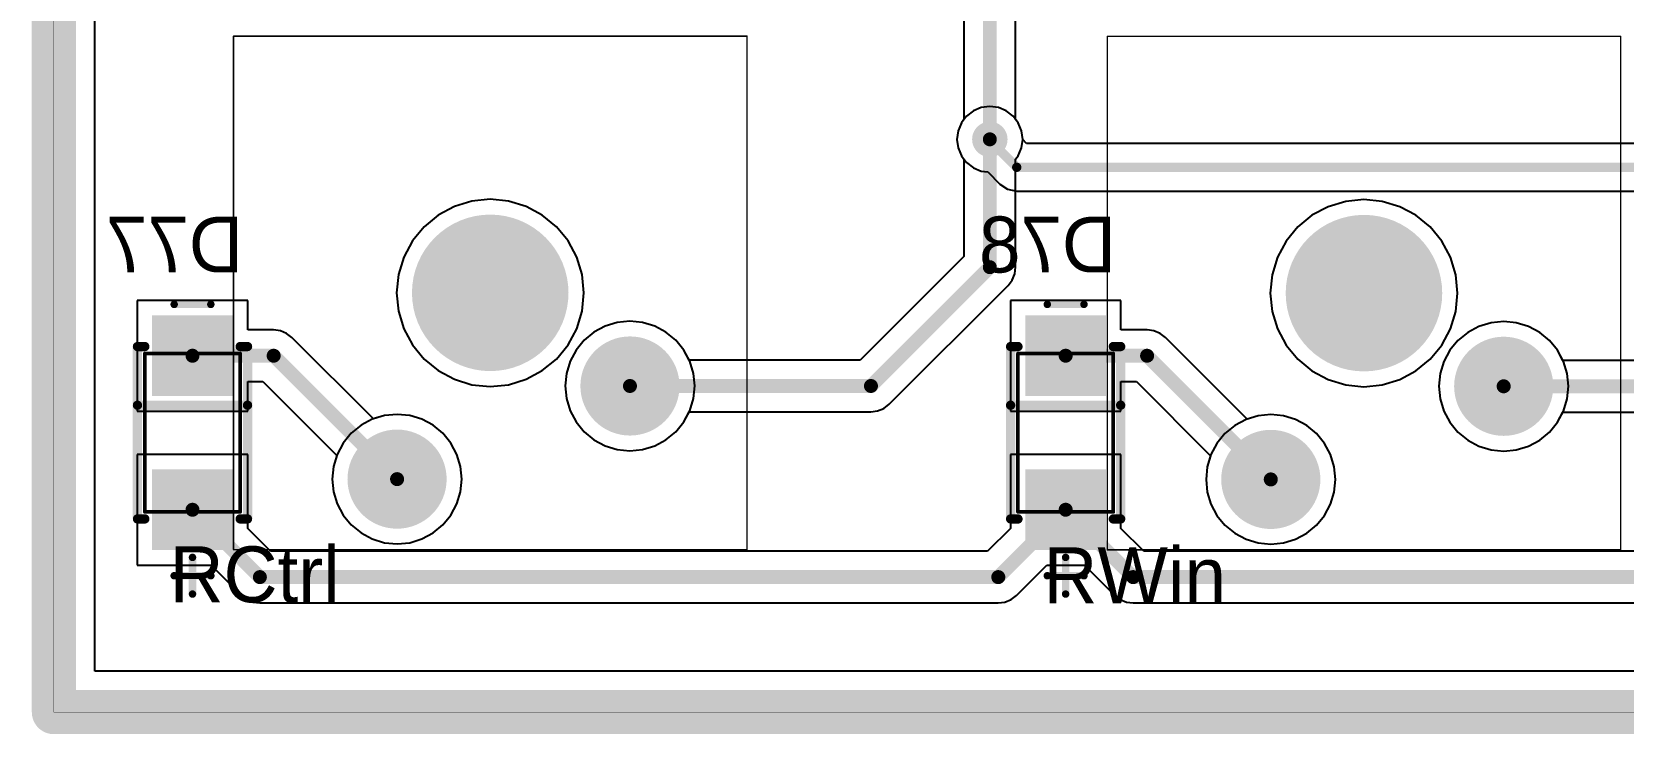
# Model space of a CAD drawing. Header units: millimetres. Extents: x 25 to 374, y 23 to 150.
# Drawn here: x 24.9 to 68.28, y 22.97 to 42.12 of the extents above; entities that cross this region are included whole.
import ezdxf

# ---------------------------------------------------------------- set-up
doc = ezdxf.new("R2010")
doc.units = ezdxf.units.MM
for name, color, linetype in [('BottomLayer', 5, 'Continuous'), ('BottomOverlay', 54, 'Continuous'), ('BottomPaste', 16, 'Continuous'), ('BottomSolder', 6, 'Continuous'), ('KeepOutLayer', 6, 'Continuous'), ('Mechanical1', 6, 'Continuous'), ('Mechanical13', 56, 'Continuous'), ('Mechanical15', 56, 'Continuous'), ('MultiLayer', 9, 'Continuous'), ('PadHoleLayer', 156, 'Continuous'), ('TopLayer', 1, 'Continuous'), ('TopOverlay', 2, 'Continuous'), ('TopSolder', 216, 'Continuous'), ('ViaHoleLayer', 16, 'Continuous')]:
    doc.layers.add(name, color=color, linetype=linetype)

# ---------------------------------------------------------------- blocks, each defined once
blk = doc.blocks.new('SMA_DO_214AC__S1_B_105')
at = {"layer": 'BottomLayer'}
for points in [[(-1.1, -1), (-1.1, 1), (-3.1, -1), (-3.1, 1)], [(3.1, -1), (3.1, 1), (1.1, -1), (1.1, 1)]]:
    blk.add_solid(points, dxfattribs=at)
at = {"layer": 'BottomOverlay', "const_width": 0.254}
for points in [[(-2.35, 1.3), (-2.35, 1.5)], [(2.35, 1.5), (-2.35, 1.5)], [(-0.75, -1.5), (-0.75, 1.5)], [(2.35, 1.3), (2.35, 1.5)], [(-2.35, -1.5), (-2.35, -1.3)], [(2.35, -1.5), (2.35, -1.3)], [(2.35, -1.5), (-2.35, -1.5)]]:
    blk.add_lwpolyline(points, dxfattribs=at)
at = {"layer": 'BottomOverlay', "const_width": 0.127}
for points in [[(-2.414, 1.5, 1), (-2.287, 1.5, 1)], [(-2.414, 1.5, 1), (-2.287, 1.5, 1)], [(-2.414, 1.3, 1), (-2.287, 1.3, 1)], [(-0.814, 1.5, 1), (-0.687, 1.5, 1)], [(2.287, 1.5, 1), (2.414, 1.5, 1)], [(2.287, 1.5, 1), (2.414, 1.5, 1)], [(2.287, 1.3, 1), (2.414, 1.3, 1)], [(-2.414, -1.3, 1), (-2.287, -1.3, 1)], [(2.287, -1.3, 1), (2.414, -1.3, 1)], [(-2.414, -1.5, 1), (-2.287, -1.5, 1)], [(-2.414, -1.5, 1), (-2.287, -1.5, 1)], [(-0.814, -1.5, 1), (-0.687, -1.5, 1)], [(2.287, -1.5, 1), (2.414, -1.5, 1)], [(2.287, -1.5, 1), (2.414, -1.5, 1)]]:
    blk.add_lwpolyline(points, format="xyb", close=True, dxfattribs=at)
at = {"layer": 'BottomPaste'}
for points in [[(-1.1, -1), (-1.1, 1), (-3.1, -1), (-3.1, 1)], [(3.1, -1), (3.1, 1), (1.1, -1), (1.1, 1)]]:
    blk.add_solid(points, dxfattribs=at)
at = {"layer": 'BottomSolder'}
for points in [[(-0.998, -1.102), (-0.998, 1.102), (-3.202, -1.102), (-3.202, 1.102)], [(3.202, -1.102), (3.202, 1.102), (0.998, -1.102), (0.998, 1.102)]]:
    blk.add_solid(points, dxfattribs=at)
at = {"layer": 'Mechanical13', "const_width": 0.1}
for points in [[(2.16, 1.3), (-2.16, 1.3)], [(-2.16, -1.3), (-2.16, 1.3)], [(2.16, -1.3), (2.16, 1.3)], [(2.16, -1.3), (-2.16, -1.3)]]:
    blk.add_lwpolyline(points, dxfattribs=at)
at = {"layer": 'Mechanical13', "const_width": 0.05}
for points in [[(-2.185, 1.3, 1), (-2.135, 1.3, 1)], [(-2.185, 1.3, 1), (-2.135, 1.3, 1)], [(2.135, 1.3, 1), (2.185, 1.3, 1)], [(2.135, 1.3, 1), (2.185, 1.3, 1)], [(-2.185, -1.3, 1), (-2.135, -1.3, 1)], [(-2.185, -1.3, 1), (-2.135, -1.3, 1)], [(2.135, -1.3, 1), (2.185, -1.3, 1)], [(2.135, -1.3, 1), (2.185, -1.3, 1)]]:
    blk.add_lwpolyline(points, format="xyb", close=True, dxfattribs=at)
at = {"layer": 'Mechanical15', "const_width": 0.203}
for points in [[(-3.5, -0.5), (-3.5, 0.5)], [(3.9, -0.5), (3.9, 0.5)], [(4.4, 0), (3.4, 0)]]:
    blk.add_lwpolyline(points, dxfattribs=at)
at = {"layer": 'Mechanical15', "const_width": 0.102}
for points in [[(-3.551, 0.5, 1), (-3.449, 0.5, 1)], [(3.849, 0.5, 1), (3.951, 0.5, 1)], [(3.349, 0, 1), (3.451, 0, 1)], [(4.349, 0, 1), (4.451, 0, 1)], [(-3.551, -0.5, 1), (-3.449, -0.5, 1)], [(3.849, -0.5, 1), (3.951, -0.5, 1)]]:
    blk.add_lwpolyline(points, format="xyb", close=True, dxfattribs=at)
blk = doc.blocks.new('SMA_DO_214AC__S1_B_106')
at = {"layer": 'BottomLayer'}
for points in [[(-1.1, -1), (-1.1, 1), (-3.1, -1), (-3.1, 1)], [(3.1, -1), (3.1, 1), (1.1, -1), (1.1, 1)]]:
    blk.add_solid(points, dxfattribs=at)
at = {"layer": 'BottomOverlay', "const_width": 0.254}
for points in [[(-2.35, 1.3), (-2.35, 1.5)], [(2.35, 1.5), (-2.35, 1.5)], [(-0.75, -1.5), (-0.75, 1.5)], [(2.35, 1.3), (2.35, 1.5)], [(-2.35, -1.5), (-2.35, -1.3)], [(2.35, -1.5), (2.35, -1.3)], [(2.35, -1.5), (-2.35, -1.5)]]:
    blk.add_lwpolyline(points, dxfattribs=at)
at = {"layer": 'BottomOverlay', "const_width": 0.127}
for points in [[(-2.414, 1.5, 1), (-2.287, 1.5, 1)], [(-2.414, 1.5, 1), (-2.287, 1.5, 1)], [(-2.414, 1.3, 1), (-2.287, 1.3, 1)], [(-0.814, 1.5, 1), (-0.687, 1.5, 1)], [(2.287, 1.5, 1), (2.414, 1.5, 1)], [(2.287, 1.5, 1), (2.414, 1.5, 1)], [(2.287, 1.3, 1), (2.414, 1.3, 1)], [(-2.414, -1.3, 1), (-2.287, -1.3, 1)], [(2.287, -1.3, 1), (2.414, -1.3, 1)], [(-2.414, -1.5, 1), (-2.287, -1.5, 1)], [(-2.414, -1.5, 1), (-2.287, -1.5, 1)], [(-0.814, -1.5, 1), (-0.687, -1.5, 1)], [(2.287, -1.5, 1), (2.414, -1.5, 1)], [(2.287, -1.5, 1), (2.414, -1.5, 1)]]:
    blk.add_lwpolyline(points, format="xyb", close=True, dxfattribs=at)
at = {"layer": 'BottomPaste'}
for points in [[(-1.1, -1), (-1.1, 1), (-3.1, -1), (-3.1, 1)], [(3.1, -1), (3.1, 1), (1.1, -1), (1.1, 1)]]:
    blk.add_solid(points, dxfattribs=at)
at = {"layer": 'BottomSolder'}
for points in [[(-0.998, -1.102), (-0.998, 1.102), (-3.202, -1.102), (-3.202, 1.102)], [(3.202, -1.102), (3.202, 1.102), (0.998, -1.102), (0.998, 1.102)]]:
    blk.add_solid(points, dxfattribs=at)
at = {"layer": 'Mechanical13', "const_width": 0.1}
for points in [[(2.16, 1.3), (-2.16, 1.3)], [(-2.16, -1.3), (-2.16, 1.3)], [(2.16, -1.3), (2.16, 1.3)], [(2.16, -1.3), (-2.16, -1.3)]]:
    blk.add_lwpolyline(points, dxfattribs=at)
at = {"layer": 'Mechanical13', "const_width": 0.05}
for points in [[(-2.185, 1.3, 1), (-2.135, 1.3, 1)], [(-2.185, 1.3, 1), (-2.135, 1.3, 1)], [(2.135, 1.3, 1), (2.185, 1.3, 1)], [(2.135, 1.3, 1), (2.185, 1.3, 1)], [(-2.185, -1.3, 1), (-2.135, -1.3, 1)], [(-2.185, -1.3, 1), (-2.135, -1.3, 1)], [(2.135, -1.3, 1), (2.185, -1.3, 1)], [(2.135, -1.3, 1), (2.185, -1.3, 1)]]:
    blk.add_lwpolyline(points, format="xyb", close=True, dxfattribs=at)
at = {"layer": 'Mechanical15', "const_width": 0.203}
for points in [[(-3.5, -0.5), (-3.5, 0.5)], [(3.9, -0.5), (3.9, 0.5)], [(4.4, 0), (3.4, 0)]]:
    blk.add_lwpolyline(points, dxfattribs=at)
at = {"layer": 'Mechanical15', "const_width": 0.102}
for points in [[(-3.551, 0.5, 1), (-3.449, 0.5, 1)], [(3.849, 0.5, 1), (3.951, 0.5, 1)], [(3.349, 0, 1), (3.451, 0, 1)], [(4.349, 0, 1), (4.451, 0, 1)], [(-3.551, -0.5, 1), (-3.449, -0.5, 1)], [(3.849, -0.5, 1), (3.951, -0.5, 1)]]:
    blk.add_lwpolyline(points, format="xyb", close=True, dxfattribs=at)
blk = doc.blocks.new('MX_SW_3_197')
at = {"layer": 'BottomLayer'}
for points, const_width in [([(-1.016, 0, 1), (1.016, 0, 1)], 2.032), ([(3.185, -2.54, 1), (4.435, -2.54, 1)], 1.25), ([(-3.165, -5.08, 1), (-1.915, -5.08, 1)], 1.25)]:
    blk.add_lwpolyline(points, format="xyb", close=True, dxfattribs=dict(at, const_width=const_width))
at = {"layer": 'BottomSolder'}
for points, const_width in [([(-1.067, 0, 1), (1.067, 0, 1)], 2.134), ([(3.134, -2.54, 1), (4.486, -2.54, 1)], 1.352), ([(-3.216, -5.08, 1), (-1.864, -5.08, 1)], 1.352)]:
    blk.add_lwpolyline(points, format="xyb", close=True, dxfattribs=dict(at, const_width=const_width))
at = {"layer": 'Mechanical1', "const_width": 0.0381}
for points in [[(-7, -7), (-7, 7)], [(-7, 7), (7, 7)], [(7, -7), (7, 7)], [(-7, -7), (7, -7)]]:
    blk.add_lwpolyline(points, dxfattribs=at)
at = {"layer": 'Mechanical1', "const_width": 0.0191}
for points in [[(-7.01, 7, 1), (-6.99, 7, 1)], [(-7.01, 7, 1), (-6.99, 7, 1)], [(6.99, 7, 1), (7.01, 7, 1)], [(6.99, 7, 1), (7.01, 7, 1)], [(-7.01, -7, 1), (-6.99, -7, 1)], [(-7.01, -7, 1), (-6.99, -7, 1)], [(6.99, -7, 1), (7.01, -7, 1)], [(6.99, -7, 1), (7.01, -7, 1)]]:
    blk.add_lwpolyline(points, format="xyb", close=True, dxfattribs=at)
at = {"layer": 'MultiLayer'}
for points, const_width in [([(-1.016, 0, 1), (1.016, 0, 1)], 2.032), ([(3.185, -2.54, 1), (4.435, -2.54, 1)], 1.25), ([(-3.165, -5.08, 1), (-1.915, -5.08, 1)], 1.25)]:
    blk.add_lwpolyline(points, format="xyb", close=True, dxfattribs=dict(at, const_width=const_width))
at = {"layer": 'PadHoleLayer'}
for points, const_width in [([(-1.016, 0, 1), (1.016, 0, 1)], 2.032), ([(3.435, -2.54, 1), (4.185, -2.54, 1)], 0.75), ([(-2.915, -5.08, 1), (-2.165, -5.08, 1)], 0.75)]:
    blk.add_lwpolyline(points, format="xyb", close=True, dxfattribs=dict(at, const_width=const_width))
at = {"layer": 'TopLayer'}
for points, const_width in [([(-1.016, 0, 1), (1.016, 0, 1)], 2.032), ([(3.185, -2.54, 1), (4.435, -2.54, 1)], 1.25), ([(-3.165, -5.08, 1), (-1.915, -5.08, 1)], 1.25)]:
    blk.add_lwpolyline(points, format="xyb", close=True, dxfattribs=dict(at, const_width=const_width))
at = {"layer": 'TopSolder'}
for points, const_width in [([(-1.067, 0, 1), (1.067, 0, 1)], 2.134), ([(3.134, -2.54, 1), (4.486, -2.54, 1)], 1.352), ([(-3.216, -5.08, 1), (-1.864, -5.08, 1)], 1.352)]:
    blk.add_lwpolyline(points, format="xyb", close=True, dxfattribs=dict(at, const_width=const_width))
blk = doc.blocks.new('MX_SW_3_198')
at = {"layer": 'BottomLayer'}
for points, const_width in [([(-1.016, 0, 1), (1.016, 0, 1)], 2.032), ([(3.185, -2.54, 1), (4.435, -2.54, 1)], 1.25), ([(-3.165, -5.08, 1), (-1.915, -5.08, 1)], 1.25)]:
    blk.add_lwpolyline(points, format="xyb", close=True, dxfattribs=dict(at, const_width=const_width))
at = {"layer": 'BottomSolder'}
for points, const_width in [([(-1.067, 0, 1), (1.067, 0, 1)], 2.134), ([(3.134, -2.54, 1), (4.486, -2.54, 1)], 1.352), ([(-3.216, -5.08, 1), (-1.864, -5.08, 1)], 1.352)]:
    blk.add_lwpolyline(points, format="xyb", close=True, dxfattribs=dict(at, const_width=const_width))
at = {"layer": 'Mechanical1', "const_width": 0.0381}
for points in [[(-7, -7), (-7, 7)], [(-7, 7), (7, 7)], [(7, -7), (7, 7)], [(-7, -7), (7, -7)]]:
    blk.add_lwpolyline(points, dxfattribs=at)
at = {"layer": 'Mechanical1', "const_width": 0.0191}
for points in [[(-7.01, 7, 1), (-6.99, 7, 1)], [(-7.01, 7, 1), (-6.99, 7, 1)], [(6.99, 7, 1), (7.01, 7, 1)], [(6.99, 7, 1), (7.01, 7, 1)], [(-7.01, -7, 1), (-6.99, -7, 1)], [(-7.01, -7, 1), (-6.99, -7, 1)], [(6.99, -7, 1), (7.01, -7, 1)], [(6.99, -7, 1), (7.01, -7, 1)]]:
    blk.add_lwpolyline(points, format="xyb", close=True, dxfattribs=at)
at = {"layer": 'MultiLayer'}
for points, const_width in [([(-1.016, 0, 1), (1.016, 0, 1)], 2.032), ([(3.185, -2.54, 1), (4.435, -2.54, 1)], 1.25), ([(-3.165, -5.08, 1), (-1.915, -5.08, 1)], 1.25)]:
    blk.add_lwpolyline(points, format="xyb", close=True, dxfattribs=dict(at, const_width=const_width))
at = {"layer": 'PadHoleLayer'}
for points, const_width in [([(-1.016, 0, 1), (1.016, 0, 1)], 2.032), ([(3.435, -2.54, 1), (4.185, -2.54, 1)], 0.75), ([(-2.915, -5.08, 1), (-2.165, -5.08, 1)], 0.75)]:
    blk.add_lwpolyline(points, format="xyb", close=True, dxfattribs=dict(at, const_width=const_width))
at = {"layer": 'TopLayer'}
for points, const_width in [([(-1.016, 0, 1), (1.016, 0, 1)], 2.032), ([(3.185, -2.54, 1), (4.435, -2.54, 1)], 1.25), ([(-3.165, -5.08, 1), (-1.915, -5.08, 1)], 1.25)]:
    blk.add_lwpolyline(points, format="xyb", close=True, dxfattribs=dict(at, const_width=const_width))
at = {"layer": 'TopSolder'}
for points, const_width in [([(-1.067, 0, 1), (1.067, 0, 1)], 2.134), ([(3.134, -2.54, 1), (4.486, -2.54, 1)], 1.352), ([(-3.216, -5.08, 1), (-1.864, -5.08, 1)], 1.352)]:
    blk.add_lwpolyline(points, format="xyb", close=True, dxfattribs=dict(at, const_width=const_width))

msp = doc.modelspace()

# ---------------------------------------------------------------- linework, layer by layer
at = {"layer": 'BottomLayer'}
for p, q in [((26.613, 24.686), (26.613, 100.616)), ((50.568, 39.966), (50.382, 39.824)), ((50.784, 40.056), (50.568, 39.966)), ((51.016, 40.086), (50.784, 40.056)), ((51.248, 40.056), (51.016, 40.086)), ((51.464, 39.966), (51.248, 40.056)), ((51.65, 39.824), (51.464, 39.966)), ((50.239, 39.638), (50.15, 39.422)), ((50.382, 39.824), (50.239, 39.638)), ((51.792, 39.638), (51.65, 39.824)), ((51.882, 39.422), (51.792, 39.638)), ((50.15, 39.422), (50.119, 39.19)), ((50.119, 39.19), (50.15, 38.958)), ((51.913, 39.19), (51.882, 39.422)), ((51.912, 39.182), (51.913, 39.19)), ((52.018, 39.075), (51.912, 39.182)), ((80.884, 39.075), (52.018, 39.075)), ((50.15, 38.958), (50.239, 38.741)), ((50.239, 38.741), (50.382, 38.556)), ((50.382, 38.556), (50.568, 38.413)), ((50.568, 38.413), (50.784, 38.324)), ((50.784, 38.324), (50.962, 38.3)), ((50.962, 38.3), (51.292, 37.97)), ((51.292, 37.97), (51.502, 37.83)), ((51.502, 37.83), (51.75, 37.78)), ((51.75, 37.78), (160.285, 37.78)), ((36.417, 37.362), (35.976, 37.126)), ((36.896, 37.507), (36.417, 37.362)), ((37.394, 37.556), (36.896, 37.507)), ((37.892, 37.507), (37.394, 37.556)), ((38.371, 37.362), (37.892, 37.507)), ((38.812, 37.126), (38.371, 37.362)), ((60.24, 37.354), (59.799, 37.118)), ((60.719, 37.499), (60.24, 37.354)), ((61.217, 37.548), (60.719, 37.499)), ((61.714, 37.499), (61.217, 37.548)), ((62.193, 37.354), (61.714, 37.499)), ((62.635, 37.118), (62.193, 37.354)), ((35.976, 37.126), (35.589, 36.808)), ((39.199, 36.808), (38.812, 37.126)), ((59.799, 37.118), (59.412, 36.801)), ((63.021, 36.801), (62.635, 37.118)), ((35.589, 36.808), (35.272, 36.422)), ((39.516, 36.422), (39.199, 36.808)), ((59.412, 36.801), (59.094, 36.414)), ((63.339, 36.414), (63.021, 36.801)), ((35.272, 36.422), (35.036, 35.98)), ((39.752, 35.98), (39.516, 36.422)), ((59.094, 36.414), (58.859, 35.973)), ((63.575, 35.973), (63.339, 36.414)), ((35.036, 35.98), (34.891, 35.502)), ((39.897, 35.502), (39.752, 35.98)), ((58.859, 35.973), (58.713, 35.494)), ((63.72, 35.494), (63.575, 35.973)), ((34.891, 35.502), (34.842, 35.004)), ((39.946, 35.004), (39.897, 35.502)), ((58.713, 35.494), (58.664, 34.996)), ((63.769, 34.996), (63.72, 35.494)), ((30.784, 34.797), (27.768, 34.797)), ((27.768, 34.797), (27.768, 31.781)), ((30.784, 33.993), (30.784, 34.797)), ((34.842, 35.004), (34.891, 34.506)), ((39.897, 34.506), (39.946, 35.004)), ((54.591, 34.797), (51.575, 34.797)), ((51.575, 34.797), (51.575, 31.781)), ((54.591, 33.993), (54.591, 34.797)), ((58.664, 34.996), (58.713, 34.498)), ((63.72, 34.498), (63.769, 34.996)), ((34.891, 34.506), (35.036, 34.027)), ((39.752, 34.027), (39.897, 34.506)), ((58.713, 34.498), (58.859, 34.019)), ((63.575, 34.019), (63.72, 34.498)), ((31.489, 33.993), (30.784, 33.993)), ((31.671, 33.969), (31.489, 33.993)), ((31.841, 33.899), (31.671, 33.969)), ((31.987, 33.787), (31.841, 33.899)), ((35.036, 34.027), (35.272, 33.586)), ((39.516, 33.586), (39.752, 34.027)), ((40.222, 33.933), (39.955, 33.713)), ((40.528, 34.096), (40.222, 33.933)), ((40.859, 34.196), (40.528, 34.096)), ((41.204, 34.23), (40.859, 34.196)), ((41.549, 34.196), (41.204, 34.23)), ((41.88, 34.096), (41.549, 34.196)), ((42.185, 33.933), (41.88, 34.096)), ((42.453, 33.713), (42.185, 33.933)), ((55.304, 33.993), (54.591, 33.993)), ((55.486, 33.969), (55.304, 33.993)), ((55.656, 33.899), (55.486, 33.969)), ((55.802, 33.787), (55.656, 33.899)), ((58.859, 34.019), (59.094, 33.578)), ((63.339, 33.578), (63.575, 34.019)), ((64.045, 33.925), (63.777, 33.705)), ((64.351, 34.088), (64.045, 33.925)), ((64.682, 34.189), (64.351, 34.088)), ((65.027, 34.223), (64.682, 34.189)), ((65.371, 34.189), (65.027, 34.223)), ((65.703, 34.088), (65.371, 34.189)), ((66.008, 33.925), (65.703, 34.088)), ((66.276, 33.705), (66.008, 33.925)), ((34.209, 31.565), (31.987, 33.787)), ((35.272, 33.586), (35.589, 33.199)), ((39.199, 33.199), (39.516, 33.586)), ((39.735, 33.445), (39.572, 33.14)), ((39.955, 33.713), (39.735, 33.445)), ((42.673, 33.445), (42.453, 33.713)), ((42.836, 33.14), (42.673, 33.445)), ((58.031, 31.558), (55.802, 33.787)), ((59.094, 33.578), (59.412, 33.191)), ((63.021, 33.191), (63.339, 33.578)), ((63.558, 33.438), (63.395, 33.132)), ((63.777, 33.705), (63.558, 33.438)), ((66.495, 33.438), (66.276, 33.705)), ((66.659, 33.132), (66.495, 33.438)), ((35.589, 33.199), (35.976, 32.882)), ((38.812, 32.882), (39.199, 33.199)), ((39.572, 33.14), (39.471, 32.808)), ((42.936, 32.808), (42.836, 33.14)), ((59.412, 33.191), (59.799, 32.874)), ((62.635, 32.874), (63.021, 33.191)), ((63.395, 33.132), (63.294, 32.801)), ((66.759, 32.801), (66.659, 33.132)), ((30.784, 31.781), (30.784, 32.584)), ((30.784, 32.584), (31.197, 32.584)), ((31.197, 32.584), (33.212, 30.569)), ((35.976, 32.882), (36.417, 32.646)), ((36.417, 32.646), (36.896, 32.5)), ((37.892, 32.5), (38.371, 32.646)), ((38.371, 32.646), (38.812, 32.882)), ((39.471, 32.808), (39.437, 32.464)), ((42.97, 32.464), (42.936, 32.808)), ((54.591, 31.781), (54.591, 32.584)), ((54.591, 32.584), (55.012, 32.584)), ((55.012, 32.584), (57.035, 30.561)), ((59.799, 32.874), (60.24, 32.638)), ((60.24, 32.638), (60.719, 32.493)), ((61.714, 32.493), (62.193, 32.638)), ((62.193, 32.638), (62.635, 32.874)), ((63.294, 32.801), (63.26, 32.456)), ((66.793, 32.456), (66.759, 32.801)), ((36.896, 32.5), (37.394, 32.451)), ((37.394, 32.451), (37.892, 32.5)), ((39.437, 32.464), (39.471, 32.119)), ((39.471, 32.119), (39.572, 31.788)), ((42.836, 31.788), (42.936, 32.119)), ((42.936, 32.119), (42.97, 32.464)), ((60.719, 32.493), (61.217, 32.444)), ((61.217, 32.444), (61.714, 32.493)), ((63.26, 32.456), (63.294, 32.111)), ((63.294, 32.111), (63.395, 31.78)), ((66.659, 31.78), (66.759, 32.111)), ((66.759, 32.111), (66.793, 32.456)), ((27.768, 31.781), (30.784, 31.781)), ((34.854, 31.69), (34.509, 31.656)), ((35.199, 31.656), (34.854, 31.69)), ((39.572, 31.788), (39.735, 31.482)), ((42.673, 31.482), (42.836, 31.788)), ((51.575, 31.781), (54.591, 31.781)), ((58.677, 31.683), (58.332, 31.649)), ((59.021, 31.649), (58.677, 31.683)), ((63.395, 31.78), (63.558, 31.475)), ((66.495, 31.475), (66.659, 31.78)), ((34.509, 31.656), (34.209, 31.565)), ((35.53, 31.556), (35.199, 31.656)), ((35.835, 31.393), (35.53, 31.556)), ((36.103, 31.173), (35.835, 31.393)), ((39.735, 31.482), (39.955, 31.215)), ((42.453, 31.215), (42.673, 31.482)), ((58.332, 31.649), (58.031, 31.558)), ((59.353, 31.548), (59.021, 31.649)), ((59.658, 31.385), (59.353, 31.548)), ((59.926, 31.165), (59.658, 31.385)), ((63.558, 31.475), (63.777, 31.207)), ((66.276, 31.207), (66.495, 31.475)), ((36.323, 30.905), (36.103, 31.173)), ((36.486, 30.6), (36.323, 30.905)), ((39.955, 31.215), (40.222, 30.995)), ((40.222, 30.995), (40.528, 30.832)), ((40.528, 30.832), (40.859, 30.731)), ((41.549, 30.731), (41.88, 30.832)), ((41.88, 30.832), (42.185, 30.995)), ((42.185, 30.995), (42.453, 31.215)), ((60.145, 30.898), (59.926, 31.165)), ((60.309, 30.592), (60.145, 30.898)), ((63.777, 31.207), (64.045, 30.987)), ((64.045, 30.987), (64.351, 30.824)), ((64.351, 30.824), (64.682, 30.724)), ((65.371, 30.724), (65.703, 30.824)), ((65.703, 30.824), (66.008, 30.987)), ((66.008, 30.987), (66.276, 31.207)), ((30.784, 30.597), (27.768, 30.597)), ((27.768, 30.597), (27.768, 27.581)), ((30.784, 28.577), (30.784, 30.597)), ((33.212, 30.569), (33.121, 30.268)), ((36.586, 30.268), (36.486, 30.6)), ((40.859, 30.731), (41.204, 30.697)), ((41.204, 30.697), (41.549, 30.731)), ((54.591, 30.597), (51.575, 30.597)), ((51.575, 30.597), (51.575, 28.577)), ((54.591, 28.577), (54.591, 30.597)), ((57.035, 30.561), (56.944, 30.261)), ((60.409, 30.261), (60.309, 30.592)), ((64.682, 30.724), (65.027, 30.69)), ((65.027, 30.69), (65.371, 30.724)), ((33.121, 30.268), (33.087, 29.924)), ((36.62, 29.924), (36.586, 30.268)), ((56.944, 30.261), (56.91, 29.916)), ((60.443, 29.916), (60.409, 30.261)), ((33.087, 29.924), (33.121, 29.579)), ((33.121, 29.579), (33.222, 29.248)), ((36.486, 29.248), (36.586, 29.579)), ((36.586, 29.579), (36.62, 29.924)), ((56.91, 29.916), (56.944, 29.571)), ((56.944, 29.571), (57.045, 29.24)), ((60.309, 29.24), (60.409, 29.571)), ((60.409, 29.571), (60.443, 29.916)), ((33.222, 29.248), (33.385, 28.942)), ((36.323, 28.942), (36.486, 29.248)), ((57.045, 29.24), (57.208, 28.935)), ((60.145, 28.935), (60.309, 29.24)), ((33.385, 28.942), (33.605, 28.675)), ((33.605, 28.675), (33.872, 28.455)), ((35.835, 28.455), (36.103, 28.675)), ((36.103, 28.675), (36.323, 28.942)), ((57.208, 28.935), (57.427, 28.667)), ((57.427, 28.667), (57.695, 28.447)), ((59.658, 28.447), (59.926, 28.667)), ((59.926, 28.667), (60.145, 28.935)), ((31.405, 27.956), (30.784, 28.577)), ((33.872, 28.455), (34.178, 28.292)), ((34.178, 28.292), (34.509, 28.191)), ((35.199, 28.191), (35.53, 28.292)), ((35.53, 28.292), (35.835, 28.455)), ((51.575, 28.577), (50.955, 27.956)), ((55.212, 27.956), (54.591, 28.577)), ((57.695, 28.447), (58.001, 28.284)), ((58.001, 28.284), (58.332, 28.184)), ((59.021, 28.184), (59.353, 28.284)), ((59.353, 28.284), (59.658, 28.447)), ((50.955, 27.956), (31.405, 27.956)), ((34.509, 28.191), (34.854, 28.157)), ((34.854, 28.157), (35.199, 28.191)), ((74.739, 27.956), (55.212, 27.956)), ((58.332, 28.184), (58.677, 28.15)), ((58.677, 28.15), (59.021, 28.184)), ((27.768, 27.581), (29.788, 27.581)), ((29.788, 27.581), (30.615, 26.753)), ((51.745, 26.753), (52.572, 27.581)), ((52.572, 27.581), (53.595, 27.581)), ((53.595, 27.581), (54.422, 26.753)), ((30.615, 26.753), (30.761, 26.642)), ((30.761, 26.642), (30.931, 26.571)), ((30.931, 26.571), (31.113, 26.547)), ((31.113, 26.547), (51.246, 26.547)), ((51.246, 26.547), (51.429, 26.571)), ((51.429, 26.571), (51.599, 26.642)), ((51.599, 26.642), (51.745, 26.753)), ((54.422, 26.753), (54.568, 26.642)), ((54.568, 26.642), (54.738, 26.571)), ((54.738, 26.571), (54.92, 26.547)), ((54.92, 26.547), (75.031, 26.547)), ((104.836, 24.686), (26.613, 24.686))]:
    msp.add_line(p, q, dxfattribs=at)
for points, const_width in [([(50.825, 39.19, 1), (51.206, 39.19, 1)], 0.381), ([(50.924, 39.19, 1), (51.051, 39.19, 1)], 0.127), ([(50.924, 39.19, 1), (51.051, 39.19, 1)], 0.127), ([(50.952, 39.19, 1), (51.079, 39.19, 1)], 0.127), ([(51.686, 38.428, 1), (51.813, 38.428, 1)], 0.127), ([(51.686, 38.428, 1), (51.813, 38.428, 1)], 0.127), ([(29.181, 33.289, 1), (29.371, 33.289, 1)], 0.191), ([(31.394, 33.289, 1), (31.584, 33.289, 1)], 0.191), ([(31.394, 33.289, 1), (31.584, 33.289, 1)], 0.191), ([(52.988, 33.289, 1), (53.179, 33.289, 1)], 0.191), ([(55.209, 33.289, 1), (55.399, 33.289, 1)], 0.191), ([(55.209, 33.289, 1), (55.399, 33.289, 1)], 0.191), ([(34.759, 29.924, 1), (34.949, 29.924, 1)], 0.191), ([(58.581, 29.916, 1), (58.772, 29.916, 1)], 0.191), ([(29.181, 29.089, 1), (29.371, 29.089, 1)], 0.191), ([(52.988, 29.089, 1), (53.179, 29.089, 1)], 0.191), ([(52.988, 29.089, 1), (53.179, 29.089, 1)], 0.191), ([(31.018, 27.252, 1), (31.208, 27.252, 1)], 0.191), ([(31.018, 27.252, 1), (31.208, 27.252, 1)], 0.191), ([(51.151, 27.252, 1), (51.342, 27.252, 1)], 0.191), ([(51.151, 27.252, 1), (51.342, 27.252, 1)], 0.191), ([(54.825, 27.252, 1), (55.016, 27.252, 1)], 0.191), ([(54.825, 27.252, 1), (55.016, 27.252, 1)], 0.191)]:
    msp.add_lwpolyline(points, format="xyb", close=True, dxfattribs=dict(at, const_width=const_width))
for points, const_width in [([(50.988, 39.19), (51.75, 38.428)], 0.254), ([(50.988, 39.19), (51.016, 39.19)], 0.254), ([(51.75, 38.428), (294.475, 38.428)], 0.254), ([(29.276, 33.289), (31.489, 33.289)], 0.381), ([(31.489, 33.289), (34.854, 29.924)], 0.381), ([(53.083, 33.289), (55.304, 33.289)], 0.381), ([(55.304, 33.289), (58.677, 29.916)], 0.381), ([(29.276, 29.089), (31.113, 27.252)], 0.381), ([(51.246, 27.252), (53.083, 29.089)], 0.381), ([(53.083, 29.089), (54.92, 27.252)], 0.381), ([(31.113, 27.252), (51.246, 27.252)], 0.381), ([(54.92, 27.252), (75.031, 27.252)], 0.381)]:
    msp.add_lwpolyline(points, dxfattribs=dict(at, const_width=const_width))
at = {"layer": 'BottomSolder', "const_width": 0.483}
msp.add_lwpolyline([(50.775, 39.19, 1), (51.257, 39.19, 1)], format="xyb", close=True, dxfattribs=at)
at = {"layer": 'KeepOutLayer', "const_width": 1.2}
for points in [[(25.495, 23.569), (25.495, 149.299)], [(25.495, 23.569), (373.158, 23.569)]]:
    msp.add_lwpolyline(points, dxfattribs=at)
at = {"layer": 'KeepOutLayer', "const_width": 0.6}
msp.add_lwpolyline([(25.195, 23.569, 1), (25.795, 23.569, 1)], format="xyb", close=True, dxfattribs=at)
msp.add_lwpolyline([(25.195, 23.569, 1), (25.795, 23.569, 1)], format="xyb", close=True, dxfattribs=at)
at = {"layer": 'Mechanical1', "const_width": 0.0127}
for points in [[(25.495, 23.569), (25.495, 149.305)], [(30.401, 42.005), (44.4, 42.005)], [(30.401, 28.006), (30.401, 42.005)], [(44.4, 28.006), (44.4, 42.005)], [(54.213, 42.005), (68.213, 42.005)], [(54.213, 28.006), (54.213, 42.005)], [(68.213, 28.006), (68.213, 42.005)], [(30.401, 28.006), (44.4, 28.006)], [(54.213, 28.006), (68.213, 28.006)], [(25.495, 23.569), (373.158, 23.569)]]:
    msp.add_lwpolyline(points, dxfattribs=at)
at = {"layer": 'Mechanical1', "const_width": 0.00635}
for points in [[(30.398, 42.005, 1), (30.404, 42.005, 1)], [(30.398, 42.005, 1), (30.404, 42.005, 1)], [(44.397, 42.005, 1), (44.404, 42.005, 1)], [(44.397, 42.005, 1), (44.404, 42.005, 1)], [(54.21, 42.005, 1), (54.217, 42.005, 1)], [(54.21, 42.005, 1), (54.217, 42.005, 1)], [(68.21, 42.005, 1), (68.216, 42.005, 1)], [(68.21, 42.005, 1), (68.216, 42.005, 1)], [(30.398, 28.006, 1), (30.404, 28.006, 1)], [(30.398, 28.006, 1), (30.404, 28.006, 1)], [(44.397, 28.006, 1), (44.404, 28.006, 1)], [(44.397, 28.006, 1), (44.404, 28.006, 1)], [(54.21, 28.006, 1), (54.217, 28.006, 1)], [(54.21, 28.006, 1), (54.217, 28.006, 1)], [(68.21, 28.006, 1), (68.216, 28.006, 1)], [(68.21, 28.006, 1), (68.216, 28.006, 1)], [(25.492, 23.569, 1), (25.498, 23.569, 1)], [(25.492, 23.569, 1), (25.498, 23.569, 1)]]:
    msp.add_lwpolyline(points, format="xyb", close=True, dxfattribs=at)
at = {"layer": 'MultiLayer', "const_width": 0.381}
msp.add_lwpolyline([(50.825, 39.19, 1), (51.206, 39.19, 1)], format="xyb", close=True, dxfattribs=at)
at = {"layer": 'TopLayer'}
for p, q in [((26.613, 24.686), (26.613, 148.181)), ((51.72, 39.732), (51.72, 50.044)), ((50.311, 49.8), (50.311, 39.732)), ((50.239, 39.638), (50.15, 39.422)), ((50.311, 39.732), (50.239, 39.638)), ((51.792, 39.638), (51.72, 39.732)), ((51.882, 39.422), (51.792, 39.638)), ((50.15, 39.422), (50.119, 39.19)), ((50.119, 39.19), (50.15, 38.958)), ((51.913, 39.19), (51.882, 39.422)), ((51.882, 38.958), (51.913, 39.19)), ((50.15, 38.958), (50.239, 38.741)), ((50.239, 38.741), (50.311, 38.647)), ((50.311, 38.647), (50.311, 35.997)), ((51.72, 38.647), (51.792, 38.741)), ((51.72, 35.705), (51.72, 38.647)), ((51.792, 38.741), (51.882, 38.958)), ((36.417, 37.362), (35.976, 37.126)), ((36.896, 37.507), (36.417, 37.362)), ((37.394, 37.556), (36.896, 37.507)), ((37.892, 37.507), (37.394, 37.556)), ((38.371, 37.362), (37.892, 37.507)), ((38.812, 37.126), (38.371, 37.362)), ((60.24, 37.354), (59.799, 37.118)), ((60.719, 37.499), (60.24, 37.354)), ((61.217, 37.548), (60.719, 37.499)), ((61.714, 37.499), (61.217, 37.548)), ((62.193, 37.354), (61.714, 37.499)), ((62.635, 37.118), (62.193, 37.354)), ((35.976, 37.126), (35.589, 36.808)), ((39.199, 36.808), (38.812, 37.126)), ((59.799, 37.118), (59.412, 36.801)), ((63.021, 36.801), (62.635, 37.118)), ((35.589, 36.808), (35.272, 36.422)), ((39.516, 36.422), (39.199, 36.808)), ((59.412, 36.801), (59.094, 36.414)), ((63.339, 36.414), (63.021, 36.801)), ((35.272, 36.422), (35.036, 35.98)), ((39.752, 35.98), (39.516, 36.422)), ((59.094, 36.414), (58.859, 35.973)), ((63.575, 35.973), (63.339, 36.414)), ((35.036, 35.98), (34.891, 35.502)), ((39.897, 35.502), (39.752, 35.98)), ((50.311, 35.997), (47.483, 33.168)), ((51.696, 35.522), (51.72, 35.705)), ((58.859, 35.973), (58.713, 35.494)), ((63.72, 35.494), (63.575, 35.973)), ((34.891, 35.502), (34.842, 35.004)), ((39.946, 35.004), (39.897, 35.502)), ((48.273, 31.966), (51.514, 35.207)), ((51.514, 35.207), (51.626, 35.353)), ((51.626, 35.353), (51.696, 35.522)), ((58.713, 35.494), (58.664, 34.996)), ((63.769, 34.996), (63.72, 35.494)), ((34.842, 35.004), (34.891, 34.506)), ((39.897, 34.506), (39.946, 35.004)), ((58.664, 34.996), (58.713, 34.498)), ((63.72, 34.498), (63.769, 34.996)), ((34.891, 34.506), (35.036, 34.027)), ((39.752, 34.027), (39.897, 34.506)), ((58.713, 34.498), (58.859, 34.019)), ((63.575, 34.019), (63.72, 34.498)), ((35.036, 34.027), (35.272, 33.586)), ((39.516, 33.586), (39.752, 34.027)), ((40.222, 33.933), (39.955, 33.713)), ((40.528, 34.096), (40.222, 33.933)), ((40.859, 34.196), (40.528, 34.096)), ((41.204, 34.23), (40.859, 34.196)), ((41.549, 34.196), (41.204, 34.23)), ((41.88, 34.096), (41.549, 34.196)), ((42.185, 33.933), (41.88, 34.096)), ((42.453, 33.713), (42.185, 33.933)), ((58.859, 34.019), (59.094, 33.578)), ((63.339, 33.578), (63.575, 34.019)), ((64.045, 33.925), (63.777, 33.705)), ((64.351, 34.088), (64.045, 33.925)), ((64.682, 34.189), (64.351, 34.088)), ((65.027, 34.223), (64.682, 34.189)), ((65.371, 34.189), (65.027, 34.223)), ((65.703, 34.088), (65.371, 34.189)), ((66.008, 33.925), (65.703, 34.088)), ((66.276, 33.705), (66.008, 33.925)), ((35.272, 33.586), (35.589, 33.199)), ((39.199, 33.199), (39.516, 33.586)), ((39.735, 33.445), (39.572, 33.14)), ((39.955, 33.713), (39.735, 33.445)), ((42.673, 33.445), (42.453, 33.713)), ((42.821, 33.168), (42.673, 33.445)), ((59.094, 33.578), (59.412, 33.191)), ((63.021, 33.191), (63.339, 33.578)), ((63.558, 33.438), (63.395, 33.132)), ((63.777, 33.705), (63.558, 33.438)), ((66.495, 33.438), (66.276, 33.705)), ((66.643, 33.161), (66.495, 33.438)), ((35.589, 33.199), (35.976, 32.882)), ((38.812, 32.882), (39.199, 33.199)), ((39.572, 33.14), (39.471, 32.808)), ((47.483, 33.168), (42.821, 33.168)), ((59.412, 33.191), (59.799, 32.874)), ((62.635, 32.874), (63.021, 33.191)), ((63.395, 33.132), (63.294, 32.801)), ((77.902, 33.161), (66.643, 33.161)), ((35.976, 32.882), (36.417, 32.646)), ((36.417, 32.646), (36.896, 32.5)), ((37.892, 32.5), (38.371, 32.646)), ((38.371, 32.646), (38.812, 32.882)), ((39.471, 32.808), (39.437, 32.464)), ((59.799, 32.874), (60.24, 32.638)), ((60.24, 32.638), (60.719, 32.493)), ((61.714, 32.493), (62.193, 32.638)), ((62.193, 32.638), (62.635, 32.874)), ((63.294, 32.801), (63.26, 32.456)), ((36.896, 32.5), (37.394, 32.451)), ((37.394, 32.451), (37.892, 32.5)), ((39.437, 32.464), (39.471, 32.119)), ((39.471, 32.119), (39.572, 31.788)), ((60.719, 32.493), (61.217, 32.444)), ((61.217, 32.444), (61.714, 32.493)), ((63.26, 32.456), (63.294, 32.111)), ((63.294, 32.111), (63.395, 31.78)), ((34.854, 31.69), (34.509, 31.656)), ((35.199, 31.656), (34.854, 31.69)), ((39.572, 31.788), (39.735, 31.482)), ((42.673, 31.482), (42.821, 31.759)), ((42.821, 31.759), (47.775, 31.759)), ((47.775, 31.759), (47.957, 31.783)), ((47.957, 31.783), (48.127, 31.854)), ((48.127, 31.854), (48.273, 31.966)), ((58.677, 31.683), (58.332, 31.649)), ((59.021, 31.649), (58.677, 31.683)), ((63.395, 31.78), (63.558, 31.475)), ((66.495, 31.475), (66.643, 31.752)), ((66.643, 31.752), (78.194, 31.752)), ((33.872, 31.393), (33.605, 31.173)), ((34.178, 31.556), (33.872, 31.393)), ((34.509, 31.656), (34.178, 31.556)), ((35.53, 31.556), (35.199, 31.656)), ((35.835, 31.393), (35.53, 31.556)), ((36.103, 31.173), (35.835, 31.393)), ((39.735, 31.482), (39.955, 31.215)), ((42.453, 31.215), (42.673, 31.482)), ((57.695, 31.385), (57.427, 31.165)), ((58.001, 31.548), (57.695, 31.385)), ((58.332, 31.649), (58.001, 31.548)), ((59.353, 31.548), (59.021, 31.649)), ((59.658, 31.385), (59.353, 31.548)), ((59.926, 31.165), (59.658, 31.385)), ((63.558, 31.475), (63.777, 31.207)), ((66.276, 31.207), (66.495, 31.475)), ((33.385, 30.905), (33.222, 30.6)), ((33.605, 31.173), (33.385, 30.905)), ((36.323, 30.905), (36.103, 31.173)), ((36.486, 30.6), (36.323, 30.905)), ((39.955, 31.215), (40.222, 30.995)), ((40.222, 30.995), (40.528, 30.832)), ((40.528, 30.832), (40.859, 30.731)), ((41.549, 30.731), (41.88, 30.832)), ((41.88, 30.832), (42.185, 30.995)), ((42.185, 30.995), (42.453, 31.215)), ((57.208, 30.898), (57.045, 30.592)), ((57.427, 31.165), (57.208, 30.898)), ((60.145, 30.898), (59.926, 31.165)), ((60.309, 30.592), (60.145, 30.898)), ((63.777, 31.207), (64.045, 30.987)), ((64.045, 30.987), (64.351, 30.824)), ((64.351, 30.824), (64.682, 30.724)), ((65.371, 30.724), (65.703, 30.824)), ((65.703, 30.824), (66.008, 30.987)), ((66.008, 30.987), (66.276, 31.207)), ((33.222, 30.6), (33.121, 30.268)), ((36.586, 30.268), (36.486, 30.6)), ((40.859, 30.731), (41.204, 30.697)), ((41.204, 30.697), (41.549, 30.731)), ((57.045, 30.592), (56.944, 30.261)), ((60.409, 30.261), (60.309, 30.592)), ((64.682, 30.724), (65.027, 30.69)), ((65.027, 30.69), (65.371, 30.724)), ((33.121, 30.268), (33.087, 29.924)), ((36.62, 29.924), (36.586, 30.268)), ((56.944, 30.261), (56.91, 29.916)), ((60.443, 29.916), (60.409, 30.261)), ((33.087, 29.924), (33.121, 29.579)), ((33.121, 29.579), (33.222, 29.248)), ((36.486, 29.248), (36.586, 29.579)), ((36.586, 29.579), (36.62, 29.924)), ((56.91, 29.916), (56.944, 29.571)), ((56.944, 29.571), (57.045, 29.24)), ((60.309, 29.24), (60.409, 29.571)), ((60.409, 29.571), (60.443, 29.916)), ((33.222, 29.248), (33.385, 28.942)), ((36.323, 28.942), (36.486, 29.248)), ((57.045, 29.24), (57.208, 28.935)), ((60.145, 28.935), (60.309, 29.24)), ((33.385, 28.942), (33.605, 28.675)), ((33.605, 28.675), (33.872, 28.455)), ((35.835, 28.455), (36.103, 28.675)), ((36.103, 28.675), (36.323, 28.942)), ((57.208, 28.935), (57.427, 28.667)), ((57.427, 28.667), (57.695, 28.447)), ((59.658, 28.447), (59.926, 28.667)), ((59.926, 28.667), (60.145, 28.935)), ((33.872, 28.455), (34.178, 28.292)), ((34.178, 28.292), (34.509, 28.191)), ((35.199, 28.191), (35.53, 28.292)), ((35.53, 28.292), (35.835, 28.455)), ((57.695, 28.447), (58.001, 28.284)), ((58.001, 28.284), (58.332, 28.184)), ((59.021, 28.184), (59.353, 28.284)), ((59.353, 28.284), (59.658, 28.447)), ((34.509, 28.191), (34.854, 28.157)), ((34.854, 28.157), (35.199, 28.191)), ((58.332, 28.184), (58.677, 28.15)), ((58.677, 28.15), (59.021, 28.184)), ((104.836, 24.686), (26.613, 24.686))]:
    msp.add_line(p, q, dxfattribs=at)
at = {"layer": 'TopLayer', "const_width": 0.381}
for points in [[(51.016, 39.19), (51.016, 51.227)], [(51.016, 35.705), (51.016, 39.19)], [(47.775, 32.464), (51.016, 35.705)], [(41.204, 32.464), (47.775, 32.464)], [(65.027, 32.456), (78.194, 32.456)]]:
    msp.add_lwpolyline(points, dxfattribs=at)
at = {"layer": 'TopLayer'}
for points, const_width in [([(50.825, 39.19, 1), (51.206, 39.19, 1)], 0.381), ([(50.921, 39.19, 1), (51.111, 39.19, 1)], 0.191), ([(50.921, 39.19, 1), (51.111, 39.19, 1)], 0.191), ([(50.921, 35.705, 1), (51.111, 35.705, 1)], 0.191), ([(50.921, 35.705, 1), (51.111, 35.705, 1)], 0.191), ([(41.109, 32.464, 1), (41.299, 32.464, 1)], 0.191), ([(47.68, 32.464, 1), (47.87, 32.464, 1)], 0.191), ([(47.68, 32.464, 1), (47.87, 32.464, 1)], 0.191), ([(64.931, 32.456, 1), (65.122, 32.456, 1)], 0.191)]:
    msp.add_lwpolyline(points, format="xyb", close=True, dxfattribs=dict(at, const_width=const_width))
at = {"layer": 'TopSolder', "const_width": 0.483}
msp.add_lwpolyline([(50.775, 39.19, 1), (51.257, 39.19, 1)], format="xyb", close=True, dxfattribs=at)
at = {"layer": 'ViaHoleLayer', "const_width": 0.191}
msp.add_lwpolyline([(50.921, 39.19, 1), (51.111, 39.19, 1)], format="xyb", close=True, dxfattribs=at)

# ---------------------------------------------------------------- block references
for name, p in [('MX_SW_3_197', (37.394, 35.004)), ('MX_SW_3_198', (61.217, 34.996))]:
    msp.add_blockref(name, p)
at = {"rotation": 270}
for name, p in [('SMA_DO_214AC__S1_B_105', (29.276, 31.189)), ('SMA_DO_214AC__S1_B_106', (53.083, 31.189))]:
    msp.add_blockref(name, p, dxfattribs=at)

# ---------------------------------------------------------------- texts
at = {"layer": 'BottomOverlay', "text_generation_flag": 2}
for s, p in [('D77', (30.653, 35.56)), ('D78', (54.458, 35.56))]:
    msp.add_text(s, height=1.524, dxfattribs=at).set_placement(p)
at = {"layer": 'TopOverlay'}
for s, p in [('RCtrl', (28.651, 26.566)), ('RWin', (52.476, 26.54))]:
    msp.add_text(s, height=1.524, dxfattribs=at).set_placement(p)

doc.saveas('drawing.dxf')
